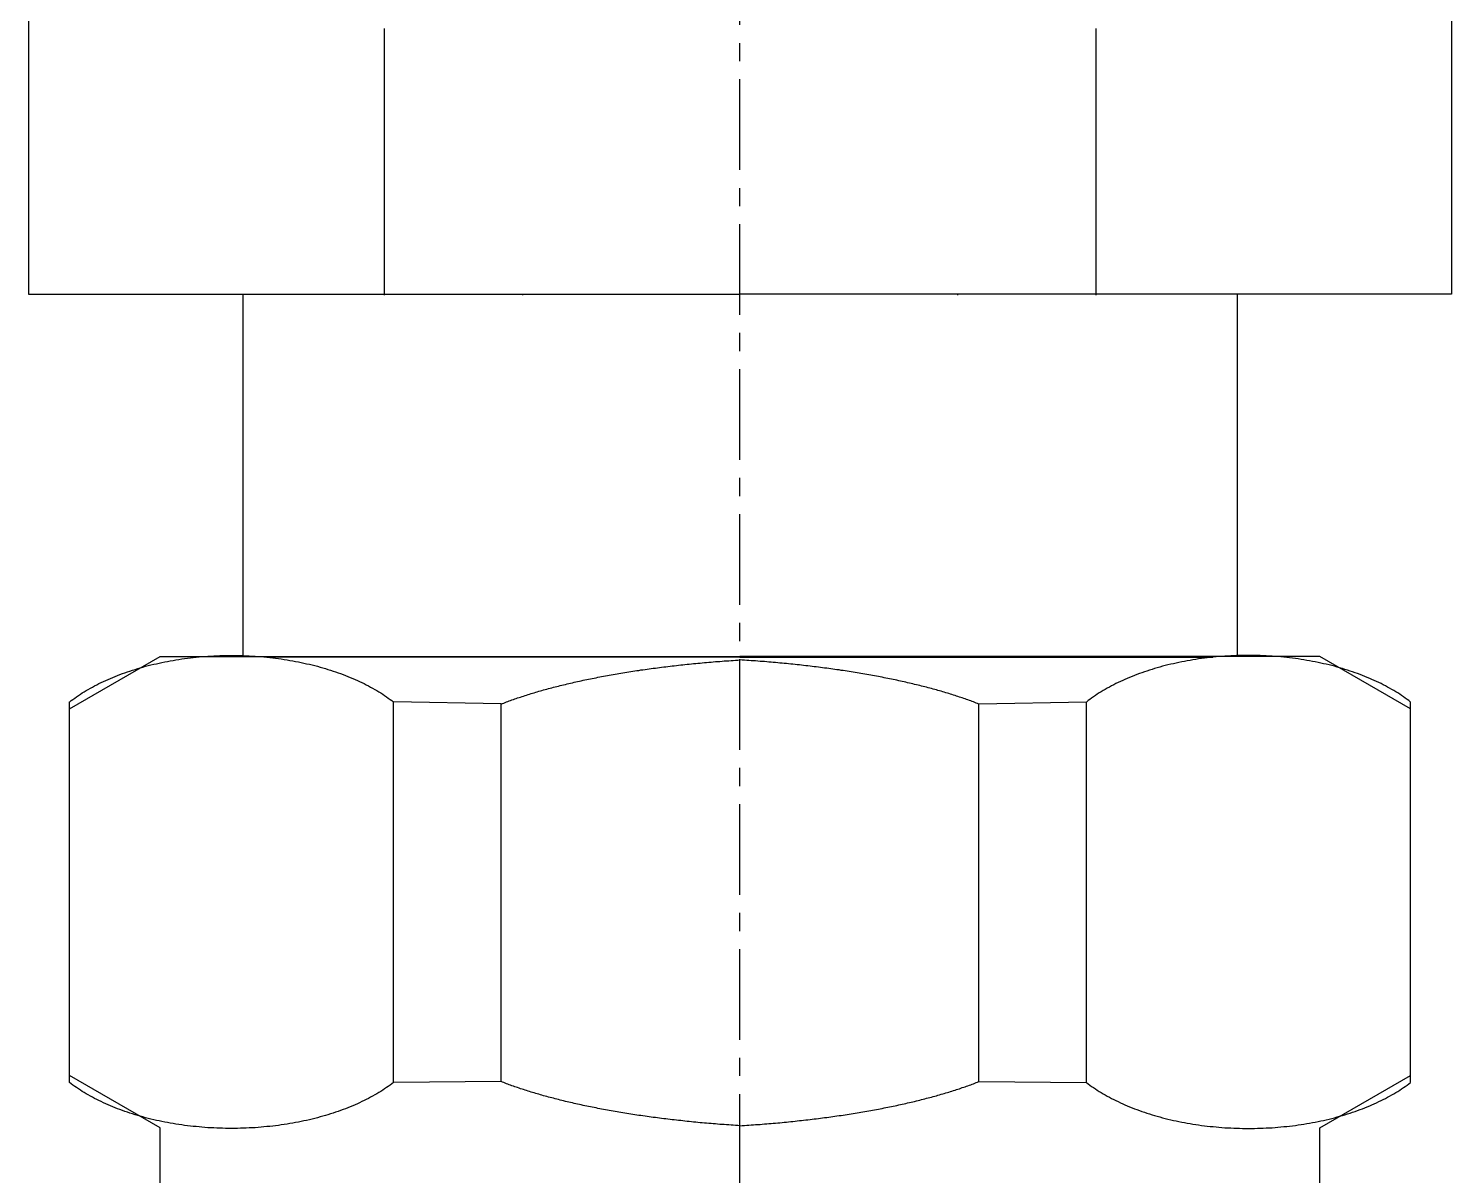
# Model space of a CAD drawing. Extents: x -13 to 53, y 112 to 212.
# Drawn here: x 11.91 to 31.54, y 175.85 to 191.68 of the extents above; entities that cross this region are included whole.
import ezdxf

# ---------------------------------------------------------------- set-up
doc = ezdxf.new("R2010")
doc.units = 0
doc.linetypes.add('CENTER', pattern=[2, 1.25, -0.25, 0.25, -0.25])
doc.layers.get('0').update_dxf_attribs({"linetype": 'CONTINUOUS'})
doc.layers.add('CENTER', color=1, linetype='CENTER')

msp = doc.modelspace()

# ---------------------------------------------------------------- linework, layer by layer
at = {"color": 7, "linetype": 'CONTINUOUS'}
for p, q in [((11.909, 192.24), (11.909, 188.014)), ((31.539, 192.24), (31.539, 188.014)), ((16.817, 191.679), (16.817, 187.999)), ((26.632, 191.679), (26.632, 187.999)), ((11.909, 188.014), (21.724, 188.014)), ((14.867, 188.014), (14.867, 183.014)), ((18.724, 188.014), (18.724, 187.999)), ((31.539, 188.014), (21.724, 188.014)), ((24.724, 188.014), (24.724, 187.999)), ((28.582, 188.014), (28.582, 183.014)), ((12.474, 182.292), (13.724, 183.014)), ((13.724, 183.014), (21.724, 183.014)), ((21.724, 183.005), (15.201, 183.005)), ((29.724, 183.014), (21.724, 183.014)), ((21.724, 183.005), (28.248, 183.005)), ((30.974, 182.292), (29.724, 183.014)), ((12.474, 177.14), (12.474, 182.388)), ((16.946, 177.14), (16.946, 182.388)), ((18.429, 182.36), (16.946, 182.388)), ((25.019, 182.36), (26.502, 182.388)), ((26.502, 177.14), (26.502, 182.388)), ((30.974, 177.14), (30.974, 182.388)), ((12.474, 177.235), (12.474, 182.292)), ((18.429, 177.151), (18.429, 182.36)), ((25.019, 177.151), (25.019, 182.36)), ((30.974, 177.235), (30.974, 182.292)), ((13.724, 176.514), (12.474, 177.235)), ((18.429, 177.151), (16.946, 177.14)), ((25.019, 177.151), (26.502, 177.14)), ((29.724, 176.514), (30.974, 177.235)), ((13.724, 175.014), (13.724, 176.514)), ((29.724, 175.014), (29.724, 176.514))]:
    msp.add_line(p, q, dxfattribs=at)
for points in [[(12.474, 182.387, 0), (12.498, 182.406, 0), (12.523, 182.424, 0), (12.547, 182.442, 0), (12.573, 182.46, 0), (12.599, 182.478, 0), (12.625, 182.495, 0), (12.652, 182.512, 0), (12.679, 182.529, 0), (12.707, 182.546, 0), (12.735, 182.562, 0), (12.763, 182.578, 0), (12.792, 182.594, 0), (12.822, 182.61, 0), (12.851, 182.626, 0), (12.882, 182.641, 0), (12.912, 182.656, 0), (12.943, 182.671, 0), (12.975, 182.685, 0), (13.007, 182.7, 0), (13.039, 182.713, 0), (13.071, 182.727, 0), (13.104, 182.741, 0), (13.138, 182.754, 0), (13.171, 182.767, 0), (13.205, 182.779, 0), (13.24, 182.792, 0), (13.274, 182.804, 0), (13.309, 182.815, 0), (13.344, 182.827, 0), (13.38, 182.838, 0), (13.416, 182.849, 0), (13.452, 182.859, 0), (13.488, 182.87, 0), (13.525, 182.88, 0), (13.562, 182.889, 0), (13.599, 182.899, 0), (13.637, 182.908, 0), (13.674, 182.916, 0), (13.712, 182.925, 0), (13.751, 182.933, 0), (13.789, 182.941, 0), (13.828, 182.948, 0), (13.866, 182.955, 0), (13.905, 182.962, 0), (13.944, 182.969, 0), (13.984, 182.975, 0), (14.023, 182.981, 0), (14.063, 182.986, 0), (14.103, 182.992, 0), (14.143, 182.996, 0), (14.183, 183.001, 0), (14.223, 183.005, 0), (14.263, 183.009, 0), (14.303, 183.013, 0), (14.344, 183.016, 0), (14.384, 183.019, 0), (14.425, 183.021, 0), (14.466, 183.023, 0), (14.506, 183.025, 0), (14.547, 183.027, 0), (14.588, 183.028, 0), (14.629, 183.029, 0), (14.669, 183.029, 0), (14.71, 183.029, 0), (14.751, 183.029, 0), (14.792, 183.029, 0), (14.833, 183.028, 0), (14.874, 183.027, 0), (14.914, 183.025, 0), (14.955, 183.023, 0), (14.996, 183.021, 0), (15.036, 183.019, 0), (15.077, 183.016, 0), (15.117, 183.013, 0), (15.158, 183.009, 0), (15.198, 183.005, 0), (15.238, 183.001, 0), (15.278, 182.996, 0), (15.318, 182.992, 0), (15.358, 182.986, 0), (15.397, 182.981, 0), (15.437, 182.975, 0), (15.476, 182.969, 0), (15.515, 182.962, 0), (15.554, 182.955, 0), (15.593, 182.948, 0), (15.632, 182.941, 0), (15.67, 182.933, 0), (15.708, 182.925, 0), (15.746, 182.916, 0), (15.784, 182.908, 0), (15.821, 182.899, 0), (15.858, 182.889, 0), (15.895, 182.88, 0), (15.932, 182.87, 0), (15.969, 182.859, 0), (16.005, 182.849, 0), (16.041, 182.838, 0), (16.076, 182.827, 0), (16.111, 182.815, 0), (16.146, 182.804, 0), (16.181, 182.792, 0), (16.215, 182.779, 0), (16.249, 182.767, 0), (16.283, 182.754, 0), (16.316, 182.741, 0), (16.349, 182.727, 0), (16.382, 182.713, 0), (16.414, 182.7, 0), (16.446, 182.685, 0), (16.477, 182.671, 0), (16.508, 182.656, 0), (16.539, 182.641, 0), (16.569, 182.626, 0), (16.599, 182.61, 0), (16.628, 182.594, 0), (16.657, 182.578, 0), (16.686, 182.562, 0), (16.714, 182.546, 0), (16.742, 182.529, 0), (16.769, 182.512, 0), (16.796, 182.495, 0), (16.822, 182.478, 0), (16.848, 182.46, 0), (16.873, 182.442, 0), (16.898, 182.424, 0), (16.922, 182.406, 0), (16.946, 182.387, 0)], [(18.429, 182.359, 0), (18.448, 182.366, 0), (18.466, 182.373, 0), (18.484, 182.381, 0), (18.503, 182.388, 0), (18.522, 182.395, 0), (18.541, 182.402, 0), (18.56, 182.408, 0), (18.579, 182.415, 0), (18.598, 182.422, 0), (18.618, 182.429, 0), (18.638, 182.436, 0), (18.657, 182.443, 0), (18.677, 182.45, 0), (18.697, 182.456, 0), (18.718, 182.463, 0), (18.738, 182.47, 0), (18.759, 182.476, 0), (18.779, 182.483, 0), (18.8, 182.489, 0), (18.821, 182.496, 0), (18.842, 182.503, 0), (18.863, 182.509, 0), (18.885, 182.515, 0), (18.906, 182.522, 0), (18.928, 182.528, 0), (18.949, 182.535, 0), (18.971, 182.541, 0), (18.993, 182.547, 0), (19.015, 182.553, 0), (19.038, 182.56, 0), (19.06, 182.566, 0), (19.083, 182.572, 0), (19.105, 182.578, 0), (19.128, 182.584, 0), (19.151, 182.59, 0), (19.174, 182.596, 0), (19.197, 182.602, 0), (19.221, 182.608, 0), (19.244, 182.614, 0), (19.268, 182.62, 0), (19.291, 182.625, 0), (19.315, 182.631, 0), (19.339, 182.637, 0), (19.363, 182.643, 0), (19.387, 182.648, 0), (19.412, 182.654, 0), (19.436, 182.659, 0), (19.46, 182.665, 0), (19.485, 182.67, 0), (19.51, 182.676, 0), (19.535, 182.681, 0), (19.56, 182.687, 0), (19.585, 182.692, 0), (19.61, 182.697, 0), (19.635, 182.702, 0), (19.661, 182.708, 0), (19.686, 182.713, 0), (19.712, 182.718, 0), (19.738, 182.723, 0), (19.764, 182.728, 0), (19.79, 182.733, 0), (19.816, 182.738, 0), (19.842, 182.743, 0), (19.868, 182.748, 0), (19.895, 182.753, 0), (19.921, 182.758, 0), (19.948, 182.762, 0), (19.974, 182.767, 0), (20.001, 182.772, 0), (20.028, 182.776, 0), (20.055, 182.781, 0), (20.082, 182.785, 0), (20.109, 182.79, 0), (20.137, 182.794, 0), (20.164, 182.799, 0), (20.191, 182.803, 0), (20.219, 182.808, 0), (20.247, 182.812, 0), (20.274, 182.816, 0), (20.302, 182.82, 0), (20.33, 182.824, 0), (20.358, 182.829, 0), (20.386, 182.833, 0), (20.414, 182.837, 0), (20.443, 182.841, 0), (20.471, 182.845, 0), (20.499, 182.848, 0), (20.528, 182.852, 0), (20.557, 182.856, 0), (20.585, 182.86, 0), (20.614, 182.864, 0), (20.643, 182.867, 0), (20.672, 182.871, 0), (20.701, 182.874, 0), (20.73, 182.878, 0), (20.759, 182.881, 0), (20.788, 182.885, 0), (20.817, 182.888, 0), (20.847, 182.892, 0), (20.876, 182.895, 0), (20.906, 182.898, 0), (20.935, 182.901, 0), (20.965, 182.904, 0), (20.994, 182.908, 0), (21.024, 182.911, 0), (21.054, 182.914, 0), (21.084, 182.917, 0), (21.114, 182.919, 0), (21.144, 182.922, 0), (21.174, 182.925, 0), (21.204, 182.928, 0), (21.234, 182.931, 0), (21.264, 182.933, 0), (21.295, 182.936, 0), (21.325, 182.939, 0), (21.356, 182.941, 0), (21.386, 182.944, 0), (21.416, 182.946, 0), (21.447, 182.948, 0), (21.478, 182.951, 0), (21.508, 182.953, 0), (21.539, 182.955, 0), (21.57, 182.957, 0), (21.601, 182.96, 0), (21.631, 182.962, 0), (21.662, 182.964, 0), (21.693, 182.966, 0), (21.724, 182.968, 0)], [(25.019, 182.359, 0), (25.001, 182.366, 0), (24.983, 182.373, 0), (24.964, 182.381, 0), (24.945, 182.388, 0), (24.927, 182.395, 0), (24.908, 182.402, 0), (24.889, 182.408, 0), (24.869, 182.415, 0), (24.85, 182.422, 0), (24.831, 182.429, 0), (24.811, 182.436, 0), (24.791, 182.443, 0), (24.771, 182.45, 0), (24.751, 182.456, 0), (24.731, 182.463, 0), (24.71, 182.47, 0), (24.69, 182.476, 0), (24.669, 182.483, 0), (24.648, 182.489, 0), (24.628, 182.496, 0), (24.606, 182.503, 0), (24.585, 182.509, 0), (24.564, 182.515, 0), (24.542, 182.522, 0), (24.521, 182.528, 0), (24.499, 182.535, 0), (24.477, 182.541, 0), (24.455, 182.547, 0), (24.433, 182.553, 0), (24.411, 182.56, 0), (24.388, 182.566, 0), (24.366, 182.572, 0), (24.343, 182.578, 0), (24.32, 182.584, 0), (24.297, 182.59, 0), (24.274, 182.596, 0), (24.251, 182.602, 0), (24.228, 182.608, 0), (24.204, 182.614, 0), (24.181, 182.62, 0), (24.157, 182.625, 0), (24.133, 182.631, 0), (24.109, 182.637, 0), (24.085, 182.643, 0), (24.061, 182.648, 0), (24.037, 182.654, 0), (24.012, 182.659, 0), (23.988, 182.665, 0), (23.963, 182.67, 0), (23.939, 182.676, 0), (23.914, 182.681, 0), (23.889, 182.687, 0), (23.864, 182.692, 0), (23.838, 182.697, 0), (23.813, 182.702, 0), (23.788, 182.708, 0), (23.762, 182.713, 0), (23.736, 182.718, 0), (23.711, 182.723, 0), (23.685, 182.728, 0), (23.659, 182.733, 0), (23.633, 182.738, 0), (23.607, 182.743, 0), (23.58, 182.748, 0), (23.554, 182.753, 0), (23.527, 182.758, 0), (23.501, 182.762, 0), (23.474, 182.767, 0), (23.447, 182.772, 0), (23.42, 182.776, 0), (23.393, 182.781, 0), (23.366, 182.785, 0), (23.339, 182.79, 0), (23.312, 182.794, 0), (23.285, 182.799, 0), (23.257, 182.803, 0), (23.229, 182.808, 0), (23.202, 182.812, 0), (23.174, 182.816, 0), (23.146, 182.82, 0), (23.118, 182.824, 0), (23.09, 182.829, 0), (23.062, 182.833, 0), (23.034, 182.837, 0), (23.006, 182.841, 0), (22.977, 182.845, 0), (22.949, 182.848, 0), (22.921, 182.852, 0), (22.892, 182.856, 0), (22.863, 182.86, 0), (22.835, 182.864, 0), (22.806, 182.867, 0), (22.777, 182.871, 0), (22.748, 182.874, 0), (22.719, 182.878, 0), (22.69, 182.881, 0), (22.66, 182.885, 0), (22.631, 182.888, 0), (22.602, 182.892, 0), (22.572, 182.895, 0), (22.543, 182.898, 0), (22.513, 182.901, 0), (22.484, 182.904, 0), (22.454, 182.908, 0), (22.424, 182.911, 0), (22.394, 182.914, 0), (22.365, 182.917, 0), (22.335, 182.919, 0), (22.305, 182.922, 0), (22.275, 182.925, 0), (22.244, 182.928, 0), (22.214, 182.931, 0), (22.184, 182.933, 0), (22.154, 182.936, 0), (22.123, 182.939, 0), (22.093, 182.941, 0), (22.062, 182.944, 0), (22.032, 182.946, 0), (22.001, 182.948, 0), (21.971, 182.951, 0), (21.94, 182.953, 0), (21.909, 182.955, 0), (21.879, 182.957, 0), (21.848, 182.96, 0), (21.817, 182.962, 0), (21.786, 182.964, 0), (21.755, 182.966, 0), (21.724, 182.968, 0)], [(30.974, 182.387, 0), (30.95, 182.406, 0), (30.926, 182.424, 0), (30.901, 182.442, 0), (30.876, 182.46, 0), (30.85, 182.478, 0), (30.824, 182.495, 0), (30.797, 182.512, 0), (30.77, 182.529, 0), (30.742, 182.546, 0), (30.714, 182.562, 0), (30.685, 182.578, 0), (30.656, 182.594, 0), (30.627, 182.61, 0), (30.597, 182.626, 0), (30.567, 182.641, 0), (30.536, 182.656, 0), (30.505, 182.671, 0), (30.474, 182.685, 0), (30.442, 182.7, 0), (30.41, 182.713, 0), (30.377, 182.727, 0), (30.344, 182.741, 0), (30.311, 182.754, 0), (30.277, 182.767, 0), (30.243, 182.779, 0), (30.209, 182.792, 0), (30.174, 182.804, 0), (30.139, 182.815, 0), (30.104, 182.827, 0), (30.068, 182.838, 0), (30.033, 182.849, 0), (29.996, 182.859, 0), (29.96, 182.87, 0), (29.923, 182.88, 0), (29.886, 182.889, 0), (29.849, 182.899, 0), (29.812, 182.908, 0), (29.774, 182.916, 0), (29.736, 182.925, 0), (29.698, 182.933, 0), (29.659, 182.941, 0), (29.621, 182.948, 0), (29.582, 182.955, 0), (29.543, 182.962, 0), (29.504, 182.969, 0), (29.465, 182.975, 0), (29.425, 182.981, 0), (29.386, 182.986, 0), (29.346, 182.992, 0), (29.306, 182.996, 0), (29.266, 183.001, 0), (29.226, 183.005, 0), (29.186, 183.009, 0), (29.145, 183.013, 0), (29.105, 183.016, 0), (29.064, 183.019, 0), (29.024, 183.021, 0), (28.983, 183.023, 0), (28.942, 183.025, 0), (28.901, 183.027, 0), (28.861, 183.028, 0), (28.82, 183.029, 0), (28.779, 183.029, 0), (28.738, 183.029, 0), (28.697, 183.029, 0), (28.656, 183.029, 0), (28.616, 183.028, 0), (28.575, 183.027, 0), (28.534, 183.025, 0), (28.493, 183.023, 0), (28.453, 183.021, 0), (28.412, 183.019, 0), (28.372, 183.016, 0), (28.331, 183.013, 0), (28.291, 183.009, 0), (28.251, 183.005, 0), (28.21, 183.001, 0), (28.17, 182.996, 0), (28.13, 182.992, 0), (28.091, 182.986, 0), (28.051, 182.981, 0), (28.012, 182.975, 0), (27.972, 182.969, 0), (27.933, 182.962, 0), (27.894, 182.955, 0), (27.855, 182.948, 0), (27.817, 182.941, 0), (27.778, 182.933, 0), (27.74, 182.925, 0), (27.702, 182.916, 0), (27.665, 182.908, 0), (27.627, 182.899, 0), (27.59, 182.889, 0), (27.553, 182.88, 0), (27.516, 182.87, 0), (27.48, 182.859, 0), (27.444, 182.849, 0), (27.408, 182.838, 0), (27.372, 182.827, 0), (27.337, 182.815, 0), (27.302, 182.804, 0), (27.267, 182.792, 0), (27.233, 182.779, 0), (27.199, 182.767, 0), (27.165, 182.754, 0), (27.132, 182.741, 0), (27.099, 182.727, 0), (27.067, 182.713, 0), (27.034, 182.7, 0), (27.003, 182.685, 0), (26.971, 182.671, 0), (26.94, 182.656, 0), (26.909, 182.641, 0), (26.879, 182.626, 0), (26.849, 182.61, 0), (26.82, 182.594, 0), (26.791, 182.578, 0), (26.762, 182.562, 0), (26.734, 182.546, 0), (26.707, 182.529, 0), (26.679, 182.512, 0), (26.653, 182.495, 0), (26.626, 182.478, 0), (26.601, 182.46, 0), (26.575, 182.442, 0), (26.55, 182.424, 0), (26.526, 182.406, 0), (26.502, 182.387, 0)], [(16.946, 177.139, 0), (16.922, 177.121, 0), (16.898, 177.103, 0), (16.873, 177.085, 0), (16.848, 177.068, 0), (16.822, 177.05, 0), (16.796, 177.033, 0), (16.769, 177.016, 0), (16.742, 176.999, 0), (16.714, 176.983, 0), (16.686, 176.967, 0), (16.657, 176.951, 0), (16.628, 176.935, 0), (16.599, 176.919, 0), (16.569, 176.904, 0), (16.539, 176.889, 0), (16.508, 176.874, 0), (16.477, 176.859, 0), (16.446, 176.845, 0), (16.414, 176.831, 0), (16.382, 176.817, 0), (16.349, 176.804, 0), (16.316, 176.79, 0), (16.283, 176.777, 0), (16.249, 176.764, 0), (16.215, 176.752, 0), (16.181, 176.74, 0), (16.146, 176.728, 0), (16.111, 176.716, 0), (16.076, 176.705, 0), (16.041, 176.694, 0), (16.005, 176.683, 0), (15.969, 176.673, 0), (15.932, 176.663, 0), (15.895, 176.653, 0), (15.858, 176.643, 0), (15.821, 176.634, 0), (15.784, 176.625, 0), (15.746, 176.616, 0), (15.708, 176.608, 0), (15.67, 176.6, 0), (15.632, 176.592, 0), (15.593, 176.585, 0), (15.554, 176.578, 0), (15.515, 176.571, 0), (15.476, 176.565, 0), (15.437, 176.559, 0), (15.397, 176.553, 0), (15.358, 176.547, 0), (15.318, 176.542, 0), (15.278, 176.537, 0), (15.238, 176.533, 0), (15.198, 176.529, 0), (15.158, 176.525, 0), (15.117, 176.521, 0), (15.077, 176.518, 0), (15.036, 176.515, 0), (14.996, 176.513, 0), (14.955, 176.511, 0), (14.914, 176.509, 0), (14.874, 176.507, 0), (14.833, 176.506, 0), (14.792, 176.505, 0), (14.751, 176.505, 0), (14.71, 176.505, 0), (14.669, 176.505, 0), (14.629, 176.505, 0), (14.588, 176.506, 0), (14.547, 176.507, 0), (14.506, 176.509, 0), (14.466, 176.511, 0), (14.425, 176.513, 0), (14.384, 176.515, 0), (14.344, 176.518, 0), (14.303, 176.521, 0), (14.263, 176.525, 0), (14.223, 176.529, 0), (14.183, 176.533, 0), (14.143, 176.537, 0), (14.103, 176.542, 0), (14.063, 176.547, 0), (14.023, 176.553, 0), (13.984, 176.559, 0), (13.944, 176.565, 0), (13.905, 176.571, 0), (13.866, 176.578, 0), (13.828, 176.585, 0), (13.789, 176.592, 0), (13.751, 176.6, 0), (13.712, 176.608, 0), (13.674, 176.616, 0), (13.637, 176.625, 0), (13.599, 176.634, 0), (13.562, 176.643, 0), (13.525, 176.653, 0), (13.488, 176.663, 0), (13.452, 176.673, 0), (13.416, 176.683, 0), (13.38, 176.694, 0), (13.344, 176.705, 0), (13.309, 176.716, 0), (13.274, 176.728, 0), (13.24, 176.74, 0), (13.205, 176.752, 0), (13.171, 176.764, 0), (13.138, 176.777, 0), (13.104, 176.79, 0), (13.071, 176.804, 0), (13.039, 176.817, 0), (13.007, 176.831, 0), (12.975, 176.845, 0), (12.943, 176.859, 0), (12.912, 176.874, 0), (12.882, 176.889, 0), (12.851, 176.904, 0), (12.822, 176.919, 0), (12.792, 176.935, 0), (12.763, 176.951, 0), (12.735, 176.967, 0), (12.707, 176.983, 0), (12.679, 176.999, 0), (12.652, 177.016, 0), (12.625, 177.033, 0), (12.599, 177.05, 0), (12.573, 177.068, 0), (12.547, 177.085, 0), (12.523, 177.103, 0), (12.498, 177.121, 0), (12.474, 177.139, 0)], [(21.724, 176.542, 0), (21.693, 176.544, 0), (21.662, 176.546, 0), (21.631, 176.548, 0), (21.601, 176.55, 0), (21.57, 176.552, 0), (21.539, 176.554, 0), (21.508, 176.557, 0), (21.478, 176.559, 0), (21.447, 176.561, 0), (21.416, 176.564, 0), (21.386, 176.566, 0), (21.356, 176.569, 0), (21.325, 176.571, 0), (21.295, 176.574, 0), (21.264, 176.576, 0), (21.234, 176.579, 0), (21.204, 176.582, 0), (21.174, 176.584, 0), (21.144, 176.587, 0), (21.114, 176.59, 0), (21.084, 176.593, 0), (21.054, 176.596, 0), (21.024, 176.599, 0), (20.994, 176.602, 0), (20.965, 176.605, 0), (20.935, 176.608, 0), (20.906, 176.612, 0), (20.876, 176.615, 0), (20.847, 176.618, 0), (20.817, 176.621, 0), (20.788, 176.625, 0), (20.759, 176.628, 0), (20.73, 176.632, 0), (20.701, 176.635, 0), (20.672, 176.639, 0), (20.643, 176.642, 0), (20.614, 176.646, 0), (20.585, 176.65, 0), (20.557, 176.654, 0), (20.528, 176.657, 0), (20.499, 176.661, 0), (20.471, 176.665, 0), (20.443, 176.669, 0), (20.414, 176.673, 0), (20.386, 176.677, 0), (20.358, 176.681, 0), (20.33, 176.685, 0), (20.302, 176.689, 0), (20.274, 176.693, 0), (20.247, 176.698, 0), (20.219, 176.702, 0), (20.191, 176.706, 0), (20.164, 176.711, 0), (20.137, 176.715, 0), (20.109, 176.72, 0), (20.082, 176.724, 0), (20.055, 176.729, 0), (20.028, 176.733, 0), (20.001, 176.738, 0), (19.974, 176.743, 0), (19.948, 176.747, 0), (19.921, 176.752, 0), (19.895, 176.757, 0), (19.868, 176.762, 0), (19.842, 176.767, 0), (19.816, 176.771, 0), (19.79, 176.776, 0), (19.764, 176.781, 0), (19.738, 176.787, 0), (19.712, 176.792, 0), (19.686, 176.797, 0), (19.661, 176.802, 0), (19.635, 176.807, 0), (19.61, 176.812, 0), (19.585, 176.818, 0), (19.56, 176.823, 0), (19.535, 176.828, 0), (19.51, 176.834, 0), (19.485, 176.839, 0), (19.46, 176.845, 0), (19.436, 176.85, 0), (19.412, 176.856, 0), (19.387, 176.861, 0), (19.363, 176.867, 0), (19.339, 176.873, 0), (19.315, 176.878, 0), (19.291, 176.884, 0), (19.268, 176.89, 0), (19.244, 176.896, 0), (19.221, 176.902, 0), (19.197, 176.908, 0), (19.174, 176.914, 0), (19.151, 176.92, 0), (19.128, 176.926, 0), (19.105, 176.932, 0), (19.083, 176.938, 0), (19.06, 176.944, 0), (19.038, 176.95, 0), (19.015, 176.956, 0), (18.993, 176.962, 0), (18.971, 176.969, 0), (18.949, 176.975, 0), (18.928, 176.981, 0), (18.906, 176.988, 0), (18.885, 176.994, 0), (18.863, 177.001, 0), (18.842, 177.007, 0), (18.821, 177.014, 0), (18.8, 177.02, 0), (18.779, 177.027, 0), (18.759, 177.033, 0), (18.738, 177.04, 0), (18.718, 177.047, 0), (18.697, 177.053, 0), (18.677, 177.06, 0), (18.657, 177.067, 0), (18.638, 177.074, 0), (18.618, 177.08, 0), (18.598, 177.087, 0), (18.579, 177.094, 0), (18.56, 177.101, 0), (18.541, 177.108, 0), (18.522, 177.115, 0), (18.503, 177.122, 0), (18.484, 177.129, 0), (18.466, 177.136, 0), (18.448, 177.143, 0), (18.429, 177.15, 0)], [(21.724, 176.542, 0), (21.755, 176.544, 0), (21.786, 176.546, 0), (21.817, 176.548, 0), (21.848, 176.55, 0), (21.879, 176.552, 0), (21.909, 176.554, 0), (21.94, 176.557, 0), (21.971, 176.559, 0), (22.001, 176.561, 0), (22.032, 176.564, 0), (22.062, 176.566, 0), (22.093, 176.569, 0), (22.123, 176.571, 0), (22.154, 176.574, 0), (22.184, 176.576, 0), (22.214, 176.579, 0), (22.244, 176.582, 0), (22.275, 176.584, 0), (22.305, 176.587, 0), (22.335, 176.59, 0), (22.365, 176.593, 0), (22.394, 176.596, 0), (22.424, 176.599, 0), (22.454, 176.602, 0), (22.484, 176.605, 0), (22.513, 176.608, 0), (22.543, 176.612, 0), (22.572, 176.615, 0), (22.602, 176.618, 0), (22.631, 176.621, 0), (22.66, 176.625, 0), (22.69, 176.628, 0), (22.719, 176.632, 0), (22.748, 176.635, 0), (22.777, 176.639, 0), (22.806, 176.642, 0), (22.835, 176.646, 0), (22.863, 176.65, 0), (22.892, 176.654, 0), (22.921, 176.657, 0), (22.949, 176.661, 0), (22.977, 176.665, 0), (23.006, 176.669, 0), (23.034, 176.673, 0), (23.062, 176.677, 0), (23.09, 176.681, 0), (23.118, 176.685, 0), (23.146, 176.689, 0), (23.174, 176.693, 0), (23.202, 176.698, 0), (23.229, 176.702, 0), (23.257, 176.706, 0), (23.285, 176.711, 0), (23.312, 176.715, 0), (23.339, 176.72, 0), (23.366, 176.724, 0), (23.393, 176.729, 0), (23.42, 176.733, 0), (23.447, 176.738, 0), (23.474, 176.743, 0), (23.501, 176.747, 0), (23.527, 176.752, 0), (23.554, 176.757, 0), (23.58, 176.762, 0), (23.607, 176.767, 0), (23.633, 176.771, 0), (23.659, 176.776, 0), (23.685, 176.781, 0), (23.711, 176.787, 0), (23.736, 176.792, 0), (23.762, 176.797, 0), (23.788, 176.802, 0), (23.813, 176.807, 0), (23.838, 176.812, 0), (23.864, 176.818, 0), (23.889, 176.823, 0), (23.914, 176.828, 0), (23.939, 176.834, 0), (23.963, 176.839, 0), (23.988, 176.845, 0), (24.012, 176.85, 0), (24.037, 176.856, 0), (24.061, 176.861, 0), (24.085, 176.867, 0), (24.109, 176.873, 0), (24.133, 176.878, 0), (24.157, 176.884, 0), (24.181, 176.89, 0), (24.204, 176.896, 0), (24.228, 176.902, 0), (24.251, 176.908, 0), (24.274, 176.914, 0), (24.297, 176.92, 0), (24.32, 176.926, 0), (24.343, 176.932, 0), (24.366, 176.938, 0), (24.388, 176.944, 0), (24.411, 176.95, 0), (24.433, 176.956, 0), (24.455, 176.962, 0), (24.477, 176.969, 0), (24.499, 176.975, 0), (24.521, 176.981, 0), (24.542, 176.988, 0), (24.564, 176.994, 0), (24.585, 177.001, 0), (24.606, 177.007, 0), (24.628, 177.014, 0), (24.648, 177.02, 0), (24.669, 177.027, 0), (24.69, 177.033, 0), (24.71, 177.04, 0), (24.731, 177.047, 0), (24.751, 177.053, 0), (24.771, 177.06, 0), (24.791, 177.067, 0), (24.811, 177.074, 0), (24.831, 177.08, 0), (24.85, 177.087, 0), (24.869, 177.094, 0), (24.889, 177.101, 0), (24.908, 177.108, 0), (24.927, 177.115, 0), (24.945, 177.122, 0), (24.964, 177.129, 0), (24.983, 177.136, 0), (25.001, 177.143, 0), (25.019, 177.15, 0)], [(26.502, 177.139, 0), (26.526, 177.121, 0), (26.55, 177.103, 0), (26.575, 177.085, 0), (26.601, 177.068, 0), (26.626, 177.05, 0), (26.653, 177.033, 0), (26.679, 177.016, 0), (26.707, 176.999, 0), (26.734, 176.983, 0), (26.762, 176.967, 0), (26.791, 176.951, 0), (26.82, 176.935, 0), (26.849, 176.919, 0), (26.879, 176.904, 0), (26.909, 176.889, 0), (26.94, 176.874, 0), (26.971, 176.859, 0), (27.003, 176.845, 0), (27.034, 176.831, 0), (27.067, 176.817, 0), (27.099, 176.804, 0), (27.132, 176.79, 0), (27.165, 176.777, 0), (27.199, 176.764, 0), (27.233, 176.752, 0), (27.267, 176.74, 0), (27.302, 176.728, 0), (27.337, 176.716, 0), (27.372, 176.705, 0), (27.408, 176.694, 0), (27.444, 176.683, 0), (27.48, 176.673, 0), (27.516, 176.663, 0), (27.553, 176.653, 0), (27.59, 176.643, 0), (27.627, 176.634, 0), (27.665, 176.625, 0), (27.702, 176.616, 0), (27.74, 176.608, 0), (27.778, 176.6, 0), (27.817, 176.592, 0), (27.855, 176.585, 0), (27.894, 176.578, 0), (27.933, 176.571, 0), (27.972, 176.565, 0), (28.012, 176.559, 0), (28.051, 176.553, 0), (28.091, 176.547, 0), (28.13, 176.542, 0), (28.17, 176.537, 0), (28.21, 176.533, 0), (28.251, 176.529, 0), (28.291, 176.525, 0), (28.331, 176.521, 0), (28.372, 176.518, 0), (28.412, 176.515, 0), (28.453, 176.513, 0), (28.493, 176.511, 0), (28.534, 176.509, 0), (28.575, 176.507, 0), (28.616, 176.506, 0), (28.656, 176.505, 0), (28.697, 176.505, 0), (28.738, 176.505, 0), (28.779, 176.505, 0), (28.82, 176.505, 0), (28.861, 176.506, 0), (28.901, 176.507, 0), (28.942, 176.509, 0), (28.983, 176.511, 0), (29.024, 176.513, 0), (29.064, 176.515, 0), (29.105, 176.518, 0), (29.145, 176.521, 0), (29.186, 176.525, 0), (29.226, 176.529, 0), (29.266, 176.533, 0), (29.306, 176.537, 0), (29.346, 176.542, 0), (29.386, 176.547, 0), (29.425, 176.553, 0), (29.465, 176.559, 0), (29.504, 176.565, 0), (29.543, 176.571, 0), (29.582, 176.578, 0), (29.621, 176.585, 0), (29.659, 176.592, 0), (29.698, 176.6, 0), (29.736, 176.608, 0), (29.774, 176.616, 0), (29.812, 176.625, 0), (29.849, 176.634, 0), (29.886, 176.643, 0), (29.923, 176.653, 0), (29.96, 176.663, 0), (29.996, 176.673, 0), (30.033, 176.683, 0), (30.068, 176.694, 0), (30.104, 176.705, 0), (30.139, 176.716, 0), (30.174, 176.728, 0), (30.209, 176.74, 0), (30.243, 176.752, 0), (30.277, 176.764, 0), (30.311, 176.777, 0), (30.344, 176.79, 0), (30.377, 176.804, 0), (30.41, 176.817, 0), (30.442, 176.831, 0), (30.474, 176.845, 0), (30.505, 176.859, 0), (30.536, 176.874, 0), (30.567, 176.889, 0), (30.597, 176.904, 0), (30.627, 176.919, 0), (30.656, 176.935, 0), (30.685, 176.951, 0), (30.714, 176.967, 0), (30.742, 176.983, 0), (30.77, 176.999, 0), (30.797, 177.016, 0), (30.824, 177.033, 0), (30.85, 177.05, 0), (30.876, 177.068, 0), (30.901, 177.085, 0), (30.926, 177.103, 0), (30.95, 177.121, 0), (30.974, 177.139, 0)]]:
    msp.add_polyline3d(points, dxfattribs=at)
at = {"layer": 'CENTER', "color": 1, "linetype": 'CENTER'}
msp.add_line((21.724, 143.728), (21.724, 212.192), dxfattribs=at)

doc.saveas('drawing.dxf')
